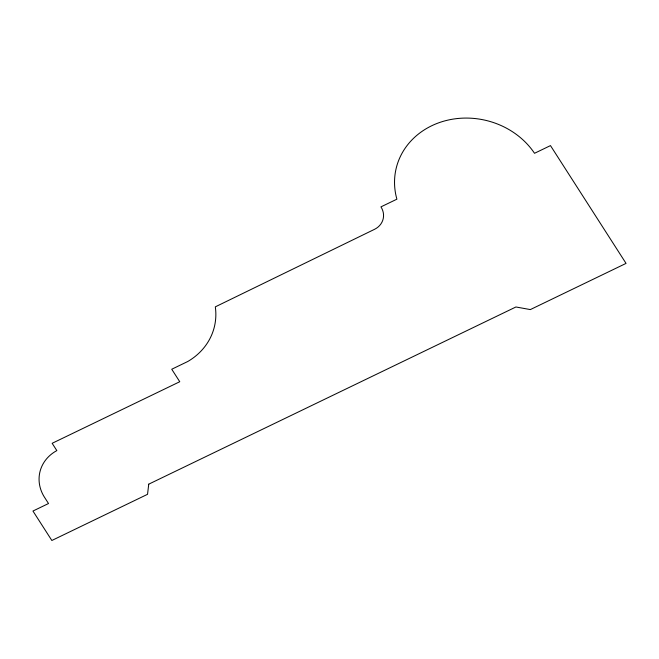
<?xml version="1.0" encoding="UTF-8"?>
<svg xmlns="http://www.w3.org/2000/svg" width="659" height="659" viewBox="0 0 659 659"><rect width="100%" height="100%" fill="white"/><g stroke="black" fill="none" stroke-linecap="round" stroke-linejoin="round"><path stroke-width="0.99" d="M148.736 484.167L147.542 494.308L51.847 540.487L32.95 511.038L48.519 503.525L45.059 498.138A39.515 34.985 12.9 0 1 56.839 450.599L52.152 443.301L179.759 381.726L171.744 369.238L187.724 361.527A66.452 58.84 12.9 0 0 215.312 306.855L374.526 229.324A18.641 16.5 12.9 0 0 380.943 206.877L396.891 199.183A76.073 67.358 12.9 0 1 440.566 122.17A76.073 67.358 12.9 0 1 534.523 153.292L550.479 145.598L626.05 263.394L530.347 309.582L515.923 306.979L148.736 484.167"/></g></svg>
